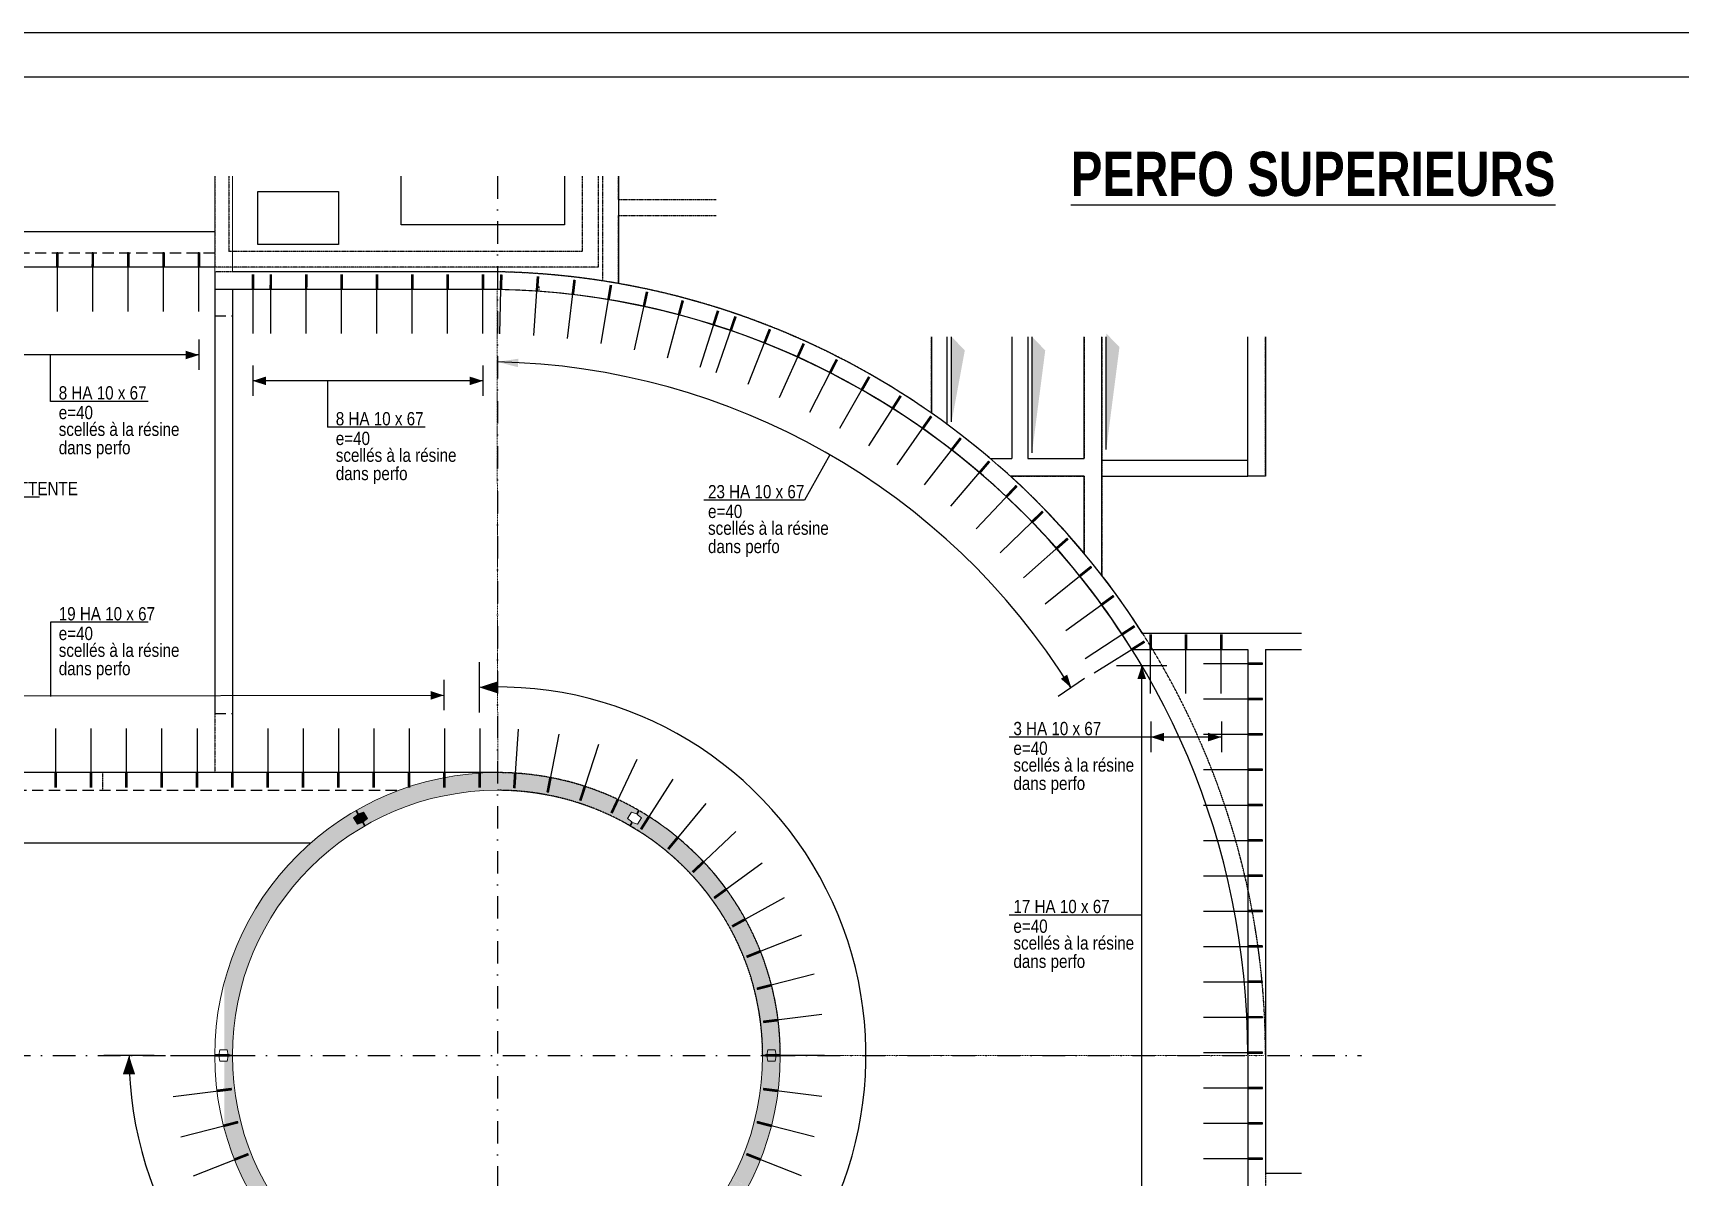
# Model space of a CAD drawing. Header units: metres. Extents: x 41786 to 48013, y -141861 to -137661.
# Drawn here: x 42761 to 44625, y -138955 to -137661 of the extents above; entities that cross this region are included whole.
import ezdxf
from ezdxf.enums import TextEntityAlignment as Align

# ---------------------------------------------------------------- set-up
doc = ezdxf.new("R2010")
doc.units = ezdxf.units.M
for name, pattern in [('CACHEx2', [19.049999999999997, 12.7, -6.35]), ('INTERROMPU2', [9.524999999999999, 6.35, -3.175]), ('TIRETPTX2', [50.8, 25.4, -12.7, 0, -12.7]), ('VW-01', [0.41656, 0.20828, -0.20828])]:
    doc.linetypes.add(name, pattern=pattern)
for name, color, linetype in [('01-Cad  2', 1, 'Continuous'), ('01_isolant ext', 2, 'TIRETPTX2'), ('01_linteaux', 3, 'Continuous'), ('01_murs_coup', 5, 'Continuous'), ('01_murs_sup', 2, 'INTERROMPU2'), ('01_poch_murs', 251, 'Continuous'), ('01_texte', 230, 'Continuous')]:
    doc.layers.add(name, color=color, linetype=linetype)
doc.layers.add('B Général', color=7, linetype='Continuous', lineweight=5)
doc.styles.add('ARIAL NA', font='ARIALN.TTF')
doc.styles.add('impact', font='impact.ttf')

msp = doc.modelspace()

# ---------------------------------------------------------------- hatches: boundary and pattern name
at = {"layer": '01_poch_murs', "ltscale": 2}
h = msp.add_hatch(dxfattribs=at)
h.set_pattern_fill('DOTS', color=256, scale=2)
h.set_pattern_definition([(0, (28670.31641227697, -121656.1897167156), (1.5875, 3.175), [0, -3.175])])
edge = h.paths.add_edge_path()
edge.add_line((43570.09469767435, -138966.3466557175), (43552.38998342106, -138957.0438016818))
edge.add_arc((43286.81926962174, -138817.5009911464), 300.0000000000003, 276.5946333355052, 332.2805421464702, ccw=False)
edge.add_line((43321.27250105269, -139115.516049229), (43305.30861196318, -139136.9663949381))
edge.add_arc((43286.81926962174, -138817.5009911464), 319.9999999999986, 273.312348763329, 332.2805421464704)
edge = h.paths.add_edge_path()
edge.add_line((43597.76846125507, -138893.0695045801), (43597.76846125507, -138817.5009911464))
edge.add_line((43597.76846125507, -138817.5009911464), (43586.81926962174, -138817.5009911464))
edge.add_arc((43286.81926962174, -138817.5009911464), 300, -27.677448900933086, 6.821210263296962e-13, ccw=False)
edge.add_line((43552.49222405643, -138956.8490491951), (43569.93818282029, -138966.264415766))
edge.add_arc((43296.45001619623, -138820.3900460399), 309.9598506684039, 331.9252273199261, 346.4390136200825)
edge = h.paths.add_edge_path()
edge.add_line((43606.81926962174, -138817.5009911464), (43597.76846125508, -138817.5009911464))
edge.add_line((43597.76846125507, -138817.5009911464), (43597.76846125507, -138893.0695045801))
edge.add_arc((43286.81926962174, -138817.5009911464), 319.9999999999998, 346.3404843669841, 359.9999999999991)
edge = h.paths.add_edge_path()
edge.add_line((43597.76846125507, -138741.9324777127), (43597.76846125507, -138817.5009911464))
edge.add_line((43597.76846125507, -138817.5009911464), (43606.81926962174, -138817.5009911464))
edge.add_arc((43286.81926962174, -138817.5009911464), 320.0000000000036, 9.770663981455814e-13, 13.65951563301578)
edge = h.paths.add_edge_path()
edge.add_arc((43286.81926962174, -138817.5009911464), 300.000000000009, 270, 276.59463333550497, ccw=False)
edge.add_line((43286.81926962174, -139117.5009911464), (43286.81926962174, -139137.5009911464))
edge.add_arc((43286.81926962175, -138817.5009911465), 319.9999999999745, 269.9999999999987, 273.3123487633279)
edge.add_line((43305.30861196318, -139136.9663949381), (43321.27250105269, -139115.516049229))
edge = h.paths.add_edge_path()
edge.add_line((43134.87728232364, -138553.329749343), (43137.25249065715, -138557.4437308552))
edge.add_arc((43286.81926962174, -138817.5009911464), 300.0000000000018, 90.00000000000102, 119.90450698992771, ccw=False)
edge.add_line((43286.81926962174, -138517.5009911464), (43286.81926962174, -138497.5009911464))
edge.add_arc((43286.81926962175, -138817.5009911465), 320.0000000000146, 90.0000000000016, 119.9104753080759)
edge.add_line((43127.25247763629, -138540.1232002268), (43129.62747763627, -138544.2368208947))
edge.add_line((43129.62747763627, -138544.2368208947), (43135.32363005898, -138542.1028462985))
edge.add_line((43135.32363005897, -138542.1028462985), (43139.57343474634, -138549.4637239393))
edge.add_line((43139.57343474634, -138549.4637239393), (43134.87728232364, -138553.329749343))
edge = h.paths.add_edge_path()
edge.add_line((43439.65965657919, -138553.829749343), (43437.27633066259, -138557.9577909216))
edge.add_arc((43286.81926962174, -138817.5009911464), 300, 0, 59.899152323313615, ccw=False)
edge.add_line((43586.81926962174, -138817.5009911464), (43597.76846125508, -138817.5009911464))
edge.add_line((43597.76846125507, -138817.5009911464), (43597.76846125507, -138741.9324777127))
edge.add_arc((43286.81926962174, -138817.5009911464), 320.0000000000056, 13.65951563301467, 59.90545530901623)
edge.add_line((43447.27634518465, -138540.637257693), (43444.90946126656, -138544.7368208947))
edge.add_line((43444.90946126657, -138544.7368208947), (43449.60561368929, -138548.6028462985))
edge.add_line((43449.60561368929, -138548.6028462985), (43445.35580900191, -138555.9637239393))
edge.add_line((43445.35580900191, -138555.9637239393), (43439.65965657919, -138553.829749343))
edge = h.paths.add_edge_path()
edge.add_line((43436.41035198709, -138557.4577099858), (43438.79363117542, -138553.329749343))
edge.add_line((43438.79363117542, -138553.329749343), (43434.09747875271, -138549.4637239393))
edge.add_line((43434.0974787527, -138549.4637239393), (43438.34728344007, -138542.1028462985))
edge.add_line((43438.34728344008, -138542.1028462985), (43444.04343586279, -138544.2368208947))
edge.add_line((43444.04343586279, -138544.2368208947), (43446.41036358863, -138540.1371818157))
edge.add_arc((43286.81926962174, -138817.5009911464), 320.0000000000056, 60.08450469353757, 89.99999999999868)
edge.add_line((43286.81926962174, -138497.5009911464), (43286.81926962174, -138517.5009911464))
edge.add_arc((43286.81926962174, -138817.5009911464), 300, 60.09013834427719, 90, ccw=False)
edge = h.paths.add_edge_path()
edge.add_line((43134.01125691985, -139081.1722329497), (43136.38646525329, -139077.0582514376))
edge.add_arc((43286.81926962174, -138817.5009911464), 299.9999999999964, 207.6774489009329, 239.9045069899285, ccw=False)
edge.add_line((43021.14631518706, -138956.8490491951), (42998.75309889346, -138956.8490491951))
edge.add_arc((43286.81926962174, -138817.5009911464), 319.9999999999995, 205.8147386665101, 239.9104753080765)
edge.add_line((43126.38645223244, -139094.3787820661), (43128.76145223248, -139090.265161398))
edge.add_line((43128.76145223248, -139090.265161398), (43124.06529980976, -139086.3991359943))
edge.add_line((43124.06529980976, -139086.3991359942), (43128.31510449715, -139079.0382583535))
edge.add_line((43128.31510449715, -139079.0382583535), (43134.01125691985, -139081.1722329497))
edge = h.paths.add_edge_path()
edge.add_line((43137.25249065708, -139077.5582514376), (43134.87728232364, -139081.6722329497))
edge.add_line((43134.87728232364, -139081.6722329497), (43139.57343474634, -139085.5382583535))
edge.add_line((43139.57343474634, -139085.5382583535), (43135.32363005897, -139092.8991359942))
edge.add_line((43135.32363005897, -139092.8991359942), (43129.62747763626, -139090.765161398))
edge.add_line((43129.62747763626, -139090.765161398), (43127.25247763623, -139094.8787820661))
edge.add_arc((43286.81926962174, -138817.5009911464), 319.9999999999995, 240.0895246919099, 269.9999999999996)
edge.add_line((43286.81926962174, -139137.5009911464), (43286.81926962174, -139117.5009911464))
edge.add_arc((43286.81926962174, -138817.5009911464), 299.9999999999964, 240.09549301005768, 270, ccw=False)
edge = h.paths.add_edge_path()
edge.add_line((42982.06794969307, -138816.9930715744), (42986.8196862887, -138817.0009911464))
edge.add_arc((43286.81926962174, -138817.5009911464), 300, 120.0954930100568, 179.9045069899198, ccw=False)
edge.add_line((43136.38646525337, -138557.9437308552), (43134.01125691986, -138553.829749343))
edge.add_line((43134.01125691986, -138553.829749343), (43128.31510449715, -138555.9637239393))
edge.add_line((43128.31510449715, -138555.9637239393), (43124.06529980976, -138548.6028462985))
edge.add_line((43124.06529980976, -138548.6028462985), (43128.76145223247, -138544.7368208947))
edge.add_line((43128.76145223247, -138544.7368208947), (43126.3864522325, -138540.6232002268))
edge.add_arc((43286.81926962177, -138817.5009911465), 320.0000000000282, 120.0895246919103, 164.9668322005927)
edge.add_line((42977.77100165633, -138734.4999786973), (42977.77100165633, -138811.0009911464))
edge.add_line((42977.77100165633, -138811.0009911464), (42981.06926962173, -138811.0009911464))
edge.add_line((42981.06926962173, -138811.0009911464), (42982.06794969307, -138816.9930715744))
edge = h.paths.add_edge_path()
edge.add_line((42981.06926962174, -138824.0009911464), (42977.77100165633, -138824.0009911464))
edge.add_line((42977.77100165633, -138824.0009911464), (42977.77100165633, -138900.5020035955))
edge.add_arc((43286.81926962193, -138817.5009911464), 320.0000000002, 195.0331677994085, 205.8147386665079)
edge.add_line((42998.75309889346, -138956.8490491951), (43021.14631518706, -138956.8490491951))
edge.add_arc((43286.81926962171, -138817.5009911465), 299.9999999999652, 180.0954930100476, 207.6774489009338, ccw=False)
edge.add_line((42986.8196862887, -138818.0009911464), (42982.06794969307, -138818.0089107184))
edge.add_line((42982.06794969307, -138818.0089107183), (42981.06926962173, -138824.0009911464))
at = {"layer": '01_poch_murs'}
h = msp.add_hatch(color=256, dxfattribs=at)
h.dxf.hatch_style = 1
h.paths.add_polyline_path([(43135.30744293119, -138542.1028462985), (43129.61129050848, -138544.2368208947), (43128.42369285217, -138542.179841415), (43127.55766744838, -138542.679841415), (43128.74526510469, -138544.7368208947), (43124.04911268198, -138548.6028462985), (43128.29891736936, -138555.9637239393), (43133.99506979207, -138553.829749343), (43135.18256979207, -138555.886559677), (43136.04859519585, -138555.386559677), (43134.86109519585, -138553.329749343), (43139.55724761856, -138549.4637239393)])

# ---------------------------------------------------------------- linework, layer by layer
at = {"layer": '01-Cad  2'}
for p, q in [((48012.67304386338, -137660.7465864511), (41785.5195871581, -137660.7465864511)), ((47962.67304386338, -137710.7465864511), (41835.51958715811, -137710.7465864511))]:
    msp.add_line(p, q, dxfattribs=at)
at = {"layer": '01_isolant ext'}
for p, q in [((43286.81926962175, -137822.8314821406), (43286.81926962174, -139760.0841503255)), ((42173.01695283149, -138817.5009911464), (44264.33277141588, -138817.5009911464))]:
    msp.add_line(p, q, dxfattribs=at)
at = {"layer": '01_linteaux', "linetype": 'Continuous'}
for p, q in [((43177.81939098119, -137877.6356332867), (43177.81939098118, -137822.8314821406)), ((43362.81939098118, -137822.8314821406), (43362.81939098119, -137877.6356332867)), ((43015.81939102583, -137840.0046651217), (43106.81939102581, -137840.0046651217)), ((43015.81939102583, -137900.0046651218), (43015.81939102583, -137840.0046651217)), ((43106.81939102581, -137840.0046651217), (43106.81939102581, -137900.0046651218)), ((43362.81939098119, -137877.6356332867), (43177.81939098119, -137877.6356332867)), ((43106.81939102581, -137900.0046651218), (43015.81939102583, -137900.0046651218))]:
    msp.add_line(p, q, dxfattribs=at)
at = {"layer": '01_linteaux'}
for p, q in [((43423.86780766995, -137822.8314821406), (43423.86780766996, -137944.2258340924)), ((42966.81939216218, -137885.8141425151), (42679.42086171312, -137885.8141425151)), ((42966.81939216218, -137925.8141425151), (42667.40530466248, -137925.8141425151)), ((42966.81939216219, -137930.8141423478), (42966.81939216219, -138430.8094076692)), ((42986.81939216219, -137950.8141423478), (42986.81939216219, -138497.5009911464)), ((42839.98892863529, -138497.5009911464), (42706.78892856786, -138497.5009911464)), ((42986.81939216218, -138497.5009911465), (42839.98892863529, -138497.5009911464)), ((43286.81926962172, -138497.5009911464), (42986.81939216219, -138497.5009911464)), ((43075.1591647366, -138577.5009911465), (42471.64579194037, -138577.5009911465))]:
    msp.add_line(p, q, dxfattribs=at)
at = {"layer": '01_linteaux', "ltscale": 0.01}
for p, q in [((42788.90179297343, -137975.8287515468), (42788.94396309516, -137908.8097714458)), ((42828.90179297343, -137975.8287515468), (42828.94396309516, -137908.8097714458)), ((42868.90179297343, -137975.8287515468), (42868.94396309516, -137908.8097714458)), ((42908.90179297343, -137975.8287515468), (42908.94396309516, -137908.8097714458)), ((42948.90179297343, -137975.8287515468), (42948.94396309516, -137908.8097714458)), ((43010.31480817194, -138000.9311442813), (43010.35697829367, -137933.9121641804)), ((43030.31480817194, -138000.9311442813), (43030.35697829367, -137933.9121641804)), ((43070.31480817194, -138000.9311442813), (43070.35697829367, -137933.9121641804)), ((43110.31480817194, -138000.9311442813), (43110.35697829367, -137933.9121641804)), ((43150.31480817194, -138000.9311442813), (43150.35697829367, -137933.9121641804)), ((43190.31480817194, -138000.9311442813), (43190.35697829367, -137933.9121641804)), ((43230.31480817194, -138000.9311442813), (43230.35697829367, -137933.9121641804)), ((43270.31480817194, -138000.9311442813), (43270.35697829367, -137933.9121641804)), ((43289.52162547781, -138001.1568983702), (43291.14246336078, -137934.1575076518)), ((43327.89266562882, -138002.9651327885), (43332.66726501061, -137936.1164329296)), ((43366.1359589564, -138006.5785729004), (43374.05372268369, -137940.0289336102)), ((43404.1666250317, -138011.9891987284), (43415.20997974396, -137945.8863259558)), ((43441.9002553489, -138019.185001468), (43456.04469048225, -137953.6756095699)), ((43479.25310066871, -138028.1500101404), (43496.46722285675, -137963.3794962518)), ((43516.14225689857, -138038.8643270402), (43536.38785964946, -137974.9764483672)), ((43534.38732049803, -138044.8701950192), (43556.13222977162, -137981.4769430694)), ((43570.42779894737, -138058.1626871529), (43595.13429402237, -137995.8639345715)), ((43605.80222740059, -138073.1378748175), (43633.4154725734, -138012.0718927725)), ((43640.43209283237, -138089.7625208035), (43670.89080091014, -138030.0648443468)), ((43674.24053476405, -138107.9997269528), (43707.47710309075, -138049.8028542022)), ((43707.15251585442, -138127.8090160539), (43743.09317635393, -138071.2421141151)), ((43739.09498844398, -138149.1464216798), (43777.65997134722, -138094.3350399625)), ((43769.9970566831, -138171.9645857718), (43811.1007675759, -138119.030377334)), ((43799.79013388436, -138196.212863749), (43843.341343683, -138145.2733152904)), ((43828.4080947497, -138221.8374369141), (43874.31014218253, -138173.0056080156)), ((43855.78742213454, -138248.7814319025), (43903.93842828023, -138202.1657040926)), ((43881.86734802315, -138276.9850469124), (43932.16044242947, -138232.6888831154)), ((43906.58998840235, -138306.3856844337), (43958.91354628361, -138264.5073993359)), ((43929.9004717343, -138336.9180901826), (43984.13836172086, -138297.5506320236)), ((43951.74706074295, -138368.514497932), (44007.77890263315, -138331.7452422082)), ((44025.83097427391, -138408.1547515986), (44025.83097427371, -138341.1357582303)), ((44065.83097427391, -138408.1547515986), (44065.83097427371, -138341.1357582303)), ((44105.87447020655, -138408.1547515986), (44105.87447020634, -138341.1357582303)), ((43962.10611240781, -138384.6898756567), (44018.98853272601, -138349.2506921046)), ((44085.81635533944, -138374.1555392565), (44152.83534870767, -138374.1555392563)), ((44085.81635533972, -138414.1555392565), (44152.83534870794, -138414.1555392563)), ((42786.81926962184, -138447.4544424016), (42786.81926962164, -138514.4734357698)), ((42826.81926962184, -138447.4544424016), (42826.81926962164, -138514.4734357698)), ((42866.81926962184, -138447.4544424016), (42866.81926962164, -138514.4734357698)), ((42906.81926962184, -138447.4544424019), (42906.81926962164, -138514.4734357702)), ((42946.81926962184, -138447.4544424019), (42946.81926962164, -138514.4734357702)), ((42986.81926962183, -138447.4544424022), (42986.81926962163, -138514.4734357705)), ((43026.81926962183, -138447.4544424022), (43026.81926962163, -138514.4734357705)), ((43066.81926962183, -138447.4544424022), (43066.81926962163, -138514.4734357705)), ((43106.81926962183, -138447.4544424025), (43106.81926962163, -138514.4734357708)), ((43146.81926962183, -138447.4544424025), (43146.81926962163, -138514.4734357708)), ((43186.81926962183, -138447.4544424028), (43186.81926962163, -138514.4734357711)), ((43226.81926962183, -138447.4544424028), (43226.81926962163, -138514.4734357711)), ((43266.81926962183, -138447.4544424028), (43266.81926962163, -138514.4734357711)), ((43310.05468466747, -138448.1846447377), (43305.84652725534, -138515.0713914316)), ((43356.15907838331, -138454.0089841395), (43343.60097130356, -138519.8408868817)), ((44085.81635533972, -138454.1555392565), (44152.83534870794, -138454.1555392563)), ((43401.16994189339, -138465.5658096314), (43380.45993399651, -138529.3046599897)), ((43444.37742699195, -138482.6728631716), (43415.84212747404, -138543.3134614001)), ((44085.81635533972, -138494.1555392565), (44152.83534870794, -138494.1555392563)), ((43485.10012582812, -138505.0603563067), (43449.18955340873, -138561.6463639464)), ((43522.69581711466, -138532.3752248961), (43479.97630297279, -138584.0142468037)), ((44085.81635533999, -138534.1555392565), (44152.83534870821, -138534.1555392563)), ((43556.57159434143, -138564.1866971452), (43507.71685073448, -138610.0643550975)), ((44085.81635533999, -138574.1555392565), (44152.83534870821, -138574.1555392563)), ((43586.19321626514, -138599.9930871333), (43531.97371168422, -138639.3858630585)), ((44085.81635534026, -138614.1555392565), (44152.83534870848, -138614.1555392563)), ((43611.09353221294, -138639.2297067006), (43552.36434063446, -138671.5163529902)), ((44085.81635534026, -138654.1555392565), (44152.83534870848, -138654.1555392563)), ((43630.87984932763, -138681.2777709178), (43568.56716518588, -138705.9491078727)), ((44085.81635534026, -138694.1555392565), (44152.83534870848, -138694.1555392563)), ((43645.24012556854, -138725.4741566937), (43580.32665711623, -138742.1411025922)), ((44085.81635534052, -138734.1555392565), (44152.83534870875, -138734.1555392563)), ((43653.94789080093, -138771.1218606232), (43587.45736221298, -138779.5215677721)), ((44085.81635534052, -138774.1555392565), (44152.83534870875, -138774.1555392563)), ((42916.77272087819, -138817.5009911463), (42983.79171424641, -138817.5009911465)), ((43656.8658183653, -138817.5009911465), (43589.84682499708, -138817.5009911463)), ((44085.8163553408, -138814.1555392565), (44152.83534870903, -138814.1555392563)), ((42919.69064844256, -138863.8801216697), (42986.18117703051, -138855.4804145208)), ((43653.9478908009, -138863.8801216698), (43587.45736221302, -138855.4804145206)), ((44085.8163553408, -138854.1555392565), (44152.83534870903, -138854.1555392563)), ((42928.39841367495, -138909.5278255991), (42993.31188212726, -138892.8608797007)), ((43645.2401255685, -138909.5278255993), (43580.32665711629, -138892.8608797004)), ((44085.8163553408, -138894.1555392565), (44152.83534870903, -138894.1555392563)), ((42942.75868991586, -138953.7242113751), (43005.07137405761, -138929.0528744202)), ((43630.87984932757, -138953.7242113752), (43568.56716518597, -138929.05287442)), ((44085.81635534107, -138934.1555392565), (44152.8353487093, -138934.1555392563))]:
    msp.add_line(p, q, dxfattribs=at)
at = {"layer": '01_linteaux', "ltscale": 200}
for p, q in [((43970.83351841983, -138144.1401258635), (44135.83351555329, -138144.1401258635)), ((43970.83351841983, -138162.1401258635), (44135.83351555329, -138162.1401258635))]:
    msp.add_line(p, q, dxfattribs=at)
at = {"layer": '01_linteaux', "linetype": 'TIRETPTX2', "ltscale": 0.01, "flags": 128}
for points, const_width in [([(42788.93326349346, -137925.8141425151), (42788.94396309516, -137908.8097714458)], 3.000000000000707), ([(42828.93326349346, -137925.8141425151), (42828.94396309516, -137908.8097714458)], 3.000000000000707), ([(42868.93326349346, -137925.8141425151), (42868.94396309516, -137908.8097714458)], 3.000000000000707), ([(42908.93326349346, -137925.8141425151), (42908.94396309516, -137908.8097714458)], 3.000000000000707), ([(42948.93326349346, -137925.8141425151), (42948.94396309516, -137908.8097714458)], 3.000000000000707), ([(43010.34627869197, -137950.9165352496), (43010.35697829367, -137933.9121641804)], 3.000000000000707), ([(43030.34627869197, -137950.9165352496), (43030.35697829367, -137933.9121641804)], 3.000000000000707), ([(43070.34627869197, -137950.9165352496), (43070.35697829367, -137933.9121641804)], 3.000000000000707), ([(43110.34627869197, -137950.9165352496), (43110.35697829367, -137933.9121641804)], 3.000000000000707), ([(43150.34627869197, -137950.9165352496), (43150.35697829367, -137933.9121641804)], 3.000000000000707), ([(43190.34627869197, -137950.9165352496), (43190.35697829367, -137933.9121641804)], 3.000000000000707), ([(43230.34627869197, -137950.9165352496), (43230.35697829367, -137933.9121641804)], 3.000000000000707), ([(43270.34627869197, -137950.9165352496), (43270.35697829367, -137933.9121641804)], 3.000000000000707), ([(43290.73121674439, -137951.1569084107), (43291.14246336078, -137934.1575076518)], 3.000000000000694), ([(43331.45583118294, -137953.0775996944), (43332.66726501061, -137936.1164329296)], 3.000000000000668), ([(43372.04479040435, -137956.9142213199), (43374.05372268369, -137940.0289336102)], 3.000000000000635), ([(43412.40800780871, -137962.6582579619), (43415.20997974396, -137945.8863259558)], 3.000000000000641), ([(43452.45589782672, -137970.2969608152), (43456.04469048225, -137953.6756095699)], 3.000000000000635), ([(43492.09957475361, -137979.8133758908), (43496.46722285675, -137963.3794962518)], 3.000000000000602), ([(43531.25105002965, -137991.186381645), (43536.38785964946, -137974.9764483672)], 3.000000000000583), ([(43550.61500904409, -137997.561377327), (43556.13222977162, -137981.4769430694)], 3.000000000000583), ([(43588.86564580601, -138011.6706672978), (43595.13429402237, -137995.8639345715)], 3.000000000000563), ([(43626.40931004103, -138027.5658411561), (43633.4154725734, -138012.0718927725)], 3.000000000000536), ([(43663.16267413679, -138045.2116197963), (43670.89080091014, -138030.0648443468)], 3.000000000000518), ([(43699.04416454049, -138064.5688386715), (43707.47710309075, -138049.8028542022)], 3.000000000000497), ([(43733.97414281025, -138085.5945347183), (43743.09317635393, -138071.2421141151)], 3.000000000000497), ([(43767.87508237136, -138108.2420417124), (43777.65997134722, -138094.3350399625)], 3.000000000000465), ([(43800.67174058552, -138132.4610938442), (43811.1007675759, -138119.030377334)], 3.000000000000464), ([(43832.29132575059, -138158.1979372824), (43843.341343683, -138145.2733152904)], 3.000000000000465), ([(43862.66365866089, -138185.3954494804), (43874.31014218253, -138173.0056080156)], 3.000000000000451), ([(43891.72132836879, -138213.9932659586), (43903.93842828023, -138202.1657040926)], 3.00000000000045), ([(43919.39984180238, -138243.9279142827), (43932.16044242947, -138232.6888831154)], 3.00000000000043), ([(43945.63776690688, -138275.1329549393), (43958.91354628361, -138264.5073993359)], 3.000000000000397), ([(43970.37686899219, -138307.5391287985), (43984.13836172086, -138297.5506320236)], 3.000000000000391), ([(43993.5622399839, -138341.0745108323), (44007.77890263315, -138331.7452422082)], 3.000000000000377), ([(44004.55605731459, -138358.242488557), (44018.98853272601, -138349.2506921046)], 3.000000000000371), ([(44025.83097427383, -138358.1401326658), (44025.83097427371, -138341.1357582303)], 3.000000000000371), ([(44065.83097427383, -138358.1401326658), (44065.83097427371, -138341.1357582303)], 3.000000000000371), ([(44105.87447020646, -138358.1401326658), (44105.87447020634, -138341.1357582303)], 3.000000000000371), ([(44135.83097427219, -138374.1555392565), (44152.83534870767, -138374.1555392563)], 3.000000000000371), ([(44135.83097427247, -138414.1555392565), (44152.83534870794, -138414.1555392563)], 3.000000000000371), ([(44135.83097427247, -138454.1555392565), (44152.83534870794, -138454.1555392563)], 3.000000000000371), ([(42786.81926962175, -138497.4690613344), (42786.81926962164, -138514.4734357699)], 3.000000000000371), ([(42826.81926962175, -138497.4690613344), (42826.81926962164, -138514.4734357699)], 3.000000000000371), ([(42866.81926962175, -138497.4690613344), (42866.81926962164, -138514.4734357699)], 3.000000000000371), ([(42906.81926962175, -138497.4690613347), (42906.81926962164, -138514.4734357702)], 3.000000000000371), ([(42946.81926962175, -138497.4690613347), (42946.81926962164, -138514.4734357702)], 3.000000000000371), ([(42986.81926962174, -138497.469061335), (42986.81926962163, -138514.4734357705)], 3.000000000000371), ([(43026.81926962174, -138497.469061335), (43026.81926962163, -138514.4734357705)], 3.000000000000371), ([(43066.81926962174, -138497.469061335), (43066.81926962163, -138514.4734357705)], 3.000000000000371), ([(43106.81926962174, -138497.4690613353), (43106.81926962163, -138514.4734357708)], 3.000000000000371), ([(43146.81926962174, -138497.4690613353), (43146.81926962163, -138514.4734357708)], 3.000000000000371), ([(43186.81926962174, -138497.4690613356), (43186.81926962163, -138514.4734357711)], 3.000000000000371), ([(43226.81926962174, -138497.4690613356), (43226.81926962163, -138514.4734357711)], 3.000000000000371), ([(43266.81926962174, -138497.4690613356), (43266.81926962163, -138514.4734357711)], 3.000000000000371), ([(43306.91424076053, -138498.1005712448), (43305.84652725534, -138515.0713914316)], 3.000000000000371), ([(44135.83097427247, -138494.1555392565), (44152.83534870794, -138494.1555392563)], 3.000000000000371), ([(43346.7872733391, -138503.1377066672), (43343.60097130356, -138519.8408868817)], 3.000000000000371), ([(43385.7145746759, -138513.1325388774), (43380.45993399651, -138529.3046599897)], 3.000000000000371), ([(43423.08223797479, -138527.9274434007), (43415.84212747404, -138543.3134614001)], 3.000000000000371), ([(44135.83097427274, -138534.1555392565), (44152.83534870821, -138534.1555392563)], 3.000000000000371), ([(43458.30095286321, -138547.2890957549), (43449.18955340873, -138561.6463639464)], 3.000000000000371), ([(43490.81529916872, -138570.9121511161), (43479.97630297279, -138584.0142468037)], 3.000000000000372), ([(44135.83097427274, -138574.1555392565), (44152.83534870821, -138574.1555392563)], 3.000000000000371), ([(43520.11250622696, -138598.4240597897), (43507.71685073448, -138610.0643550975)], 3.000000000000371), ([(44135.83097427301, -138614.1555392565), (44152.83534870848, -138614.1555392563)], 3.000000000000371), ([(43545.7305395813, -138629.390942541), (43531.97371168422, -138639.3858630585)], 3.000000000000371), ([(43567.26538754228, -138663.3244331302), (43552.36434063446, -138671.5163529902)], 3.000000000000371), ([(44135.83097427301, -138654.1555392565), (44152.83534870848, -138654.1555392563)], 3.000000000000371), ([(43584.37743269327, -138699.68938014), (43568.56716518588, -138705.9491078727)], 3.000000000000371), ([(44135.83097427301, -138694.1555392565), (44152.83534870848, -138694.1555392563)], 3.000000000000371), ([(43596.79680785999, -138737.9122866326), (43580.32665711623, -138742.1411025922)], 3.000000000000371), ([(44135.83097427327, -138734.1555392565), (44152.83534870875, -138734.1555392563)], 3.000000000000371), ([(43604.3276520771, -138777.3903545394), (43587.45736221298, -138779.5215677721)], 3.000000000000372), ([(44135.83097427327, -138774.1555392565), (44152.83534870875, -138774.1555392563)], 3.000000000000371), ([(44135.83097427355, -138814.1555392565), (44152.83534870903, -138814.1555392563)], 3.000000000000371), ([(42966.78733981094, -138817.5009911464), (42983.79171424641, -138817.5009911465)], 3.000000000000371), ([(43606.85119943255, -138817.5009911464), (43589.84682499708, -138817.5009911463)], 3.000000000000371), ([(42969.31088716639, -138857.6116277534), (42986.18117703051, -138855.4804145208)], 3.000000000000371), ([(43604.3276520771, -138857.6116277534), (43587.45736221302, -138855.4804145206)], 3.000000000000371), ([(44135.83097427355, -138854.1555392565), (44152.83534870903, -138854.1555392563)], 3.000000000000371), ([(42976.8417313835, -138897.0896956602), (42993.31188212726, -138892.8608797007)], 3.000000000000371), ([(43596.79680785999, -138897.0896956602), (43580.32665711629, -138892.8608797004)], 3.000000000000371), ([(44135.83097427355, -138894.1555392565), (44152.83534870903, -138894.1555392563)], 3.000000000000371), ([(42989.26110655022, -138935.3126021528), (43005.07137405761, -138929.0528744202)], 3.000000000000371), ([(43584.37743269327, -138935.3126021528), (43568.56716518597, -138929.05287442)], 3.000000000000371), ([(44135.83097427382, -138934.1555392565), (44152.8353487093, -138934.1555392563)], 3.000000000000371)]:
    msp.add_lwpolyline(points, dxfattribs=dict(at, const_width=const_width))
at = {"layer": '01_linteaux'}
msp.add_arc((43270.33570809769, -138816.3094074762), 865.4952651284675, 0, 90, dxfattribs=at)
at = {"layer": '01_murs_coup', "linetype": 'Continuous', "lineweight": 5}
for p, q in [((42966.81939216218, -137822.8314821406), (42966.81939216218, -137950.8141423478)), ((42986.81939216217, -137822.8314821406), (42986.81939216218, -137930.8141423478)), ((43282.04388519338, -137930.8141423478), (42986.81939216218, -137930.8141423478)), ((43270.33570809769, -137930.8141423478), (42986.81939216218, -137930.8141423478)), ((43282.04388519338, -137950.8141423478), (42966.81939216218, -137950.8141423478)), ((43270.33570809769, -137950.8141423478), (42966.81939216218, -137950.8141423478)), ((43777.83351186097, -138090.6732426247), (43777.83351186097, -138004.3583909169)), ((43777.83351186097, -138090.6732426247), (43777.83351186097, -138004.3583909169)), ((43795.83351186097, -138103.6005448929), (43795.83351186097, -138004.3583909169)), ((43868.83351167982, -138004.358390917), (43868.83351167981, -138142.1401143554)), ((43886.83351167981, -138004.358390917), (43886.83351167981, -138142.1401143554)), ((43886.83351167981, -138004.358390917), (43886.83351167981, -138142.1401143554)), ((43950.83351841983, -138004.358390917), (43950.83351841983, -138142.1401143554)), ((43950.83351841983, -138004.358390917), (43950.83351841983, -138142.1401143554)), ((43970.83351841983, -138004.3583909169), (43970.83351841983, -138274.640982793)), ((43970.83351841983, -138004.3583909169), (43970.83351841983, -138274.640982793)), ((44135.83351200887, -138162.1401255637), (44135.83351200887, -138004.3583909169)), ((44135.83351200887, -138162.1401255637), (44135.83351200887, -138004.3583909169)), ((44155.83351200887, -138162.1401255637), (44155.83351200887, -138004.3583909169)), ((44155.83351200887, -138162.1401255637), (44155.83351200887, -138004.3583909169)), ((43844.44164673439, -138142.1401143554), (43868.83351167981, -138142.1401143554)), ((43844.44164673439, -138142.1401143554), (43868.83351167981, -138142.1401143554)), ((43886.83351183955, -138142.1401143554), (43950.83351841983, -138142.1401143554)), ((43886.83351199928, -138142.1401143554), (43950.83351841983, -138142.1401143554)), ((43867.38081573745, -138162.1401143554), (43950.83351841983, -138162.1401143554)), ((43867.38081573745, -138162.1401143554), (43950.83351841983, -138162.1401143554)), ((43950.83351841983, -138162.1401143554), (43950.83351841983, -138249.7190839516)), ((43950.83351841983, -138162.1401143554), (43950.83351841983, -138249.7190839516)), ((44155.83351200887, -138162.1401255637), (44135.83351200887, -138162.1401255637)), ((44016.90431595675, -138340.1401326124), (44196.45616736294, -138340.1401326124)), ((44016.90431595675, -138340.1401326124), (44196.45616736294, -138340.1401326124)), ((44004.61288296463, -138358.1401326124), (44135.8309742738, -138358.1401326124)), ((44004.61288296463, -138358.1401326124), (44135.8309742738, -138358.1401326124)), ((44135.8309742738, -138358.1401326658), (44004.61288299791, -138358.1401326658)), ((44135.8309742738, -138358.1401326658), (44004.61288299791, -138358.1401326658)), ((44135.8309742738, -138358.1401326124), (44135.8309742738, -139044.1327708556)), ((44155.8309742738, -138358.1401326124), (44155.8309742738, -138941.1401320044)), ((44155.8309742738, -138358.1401326124), (44155.8309742738, -138951.1401320044)), ((44155.8309742738, -138358.1401326124), (44196.45616736294, -138358.1401326124)), ((44155.8309742738, -138358.1401326124), (44196.45616736294, -138358.1401326124)), ((44155.83327306321, -138358.1401318843), (44155.83327306321, -138578.1401319627)), ((43124.06529980976, -138548.6028462985), (43128.76145223247, -138544.7368208947)), ((43128.31510449715, -138555.9637239393), (43124.06529980976, -138548.6028462985)), ((43128.76145223247, -138544.7368208947), (43126.38625691985, -138540.6228619353)), ((43129.62747763626, -138544.2368208947), (43127.25228232364, -138540.1228619353)), ((43135.32363005897, -138542.1028462985), (43129.62747763626, -138544.2368208947)), ((43134.87728232364, -138553.329749343), (43139.57343474634, -138549.4637239393)), ((43139.57343474634, -138549.4637239393), (43135.32363005897, -138542.1028462985)), ((43434.0974787527, -138549.4637239393), (43438.34728344008, -138542.1028462985)), ((43438.79363117541, -138553.329749343), (43434.0974787527, -138549.4637239393)), ((43438.34728344008, -138542.1028462985), (43444.04343586279, -138544.2368208947)), ((43444.04343586279, -138544.2368208947), (43446.41863117541, -138540.1228619353)), ((43444.90946126657, -138544.7368208947), (43447.28465657919, -138540.6228619353)), ((43449.60561368929, -138548.6028462985), (43444.90946126658, -138544.7368208947)), ((43445.35580900191, -138555.9637239393), (43449.60561368929, -138548.6028462985)), ((43134.01125691985, -138553.829749343), (43128.31510449715, -138555.9637239393)), ((43136.38625691985, -138557.943370011), (43134.01125691985, -138553.829749343)), ((43137.25228232364, -138557.443370011), (43134.87728232364, -138553.329749343)), ((43436.41863117541, -138557.443370011), (43438.79363117542, -138553.329749343)), ((43437.28465657919, -138557.943370011), (43439.65965657919, -138553.829749343)), ((43439.6596565792, -138553.829749343), (43445.35580900191, -138555.9637239393)), ((42972.56966024698, -138811.0009911464), (42971.56966024698, -138817.0009911464)), ((42981.06926962173, -138811.0009911464), (42972.56966024698, -138811.0009911464)), ((42982.06926962173, -138817.0009911464), (42981.06926962173, -138811.0009911464)), ((43591.60164387731, -138817.0009911464), (43592.60164387732, -138811.0009911464)), ((43592.60164387732, -138811.0009911464), (43601.10125325207, -138811.0009911464)), ((43601.10125325207, -138811.0009911464), (43602.10125325208, -138817.0009911464)), ((42971.57389519483, -138816.9755814592), (42966.8197140665, -138816.967657813)), ((42971.57389519482, -138818.0264008335), (42966.8197140665, -138818.0343244797)), ((42972.56966024698, -138824.0009911464), (42971.56966024697, -138818.0009911464)), ((42981.06926962174, -138824.0009911464), (42972.56966024698, -138824.0009911464)), ((42982.06926962173, -138818.0009911464), (42981.06926962174, -138824.0009911464)), ((42986.8196862887, -138817.0009911464), (42982.06794969307, -138816.9930715744)), ((42986.8196862887, -138818.0009911464), (42982.06794969308, -138818.0089107183)), ((43586.85122721035, -138817.0009911464), (43591.60296380598, -138816.9930715744)), ((43586.85122721035, -138818.0009911464), (43591.60296380598, -138818.0089107183)), ((43591.60164387731, -138818.0009911464), (43592.60164387731, -138824.0009911464)), ((43592.60164387731, -138824.0009911464), (43601.10125325208, -138824.0009911464)), ((43601.10125325208, -138824.0009911464), (43602.10125325208, -138818.0009911464)), ((43602.09701830422, -138816.9755814592), (43606.85119943255, -138816.967657813)), ((43602.09701830423, -138818.0264008335), (43606.85119943255, -138818.0343244797)), ((44155.8309742738, -138951.1401320044), (44196.45616736294, -138951.1401320044)), ((44155.83327306321, -138951.1401320044), (44196.45616736294, -138951.1401320044))]:
    msp.add_line(p, q, dxfattribs=at)
at = {"layer": '01_murs_coup'}
for p, q in [((43270.21511216342, -137930.8141423478), (42986.69879622792, -137930.8141423478)), ((43270.21511216342, -137950.8141423478), (42966.69879622792, -137950.8141423478)), ((43777.83351540428, -138004.3583909169), (43777.83351540406, -138090.6732426238)), ((43795.83351540539, -138103.6005448929), (43795.83351540539, -138004.3583909169)), ((43868.83351522423, -138004.358390917), (43868.83351522423, -138142.1401143554)), ((43886.83351522423, -138004.358390917), (43886.83351522423, -138142.1401143554)), ((43950.83352196425, -138142.1401143554), (43950.83352196425, -138004.358390917)), ((43970.83352196294, -138274.6409827913), (43970.83352196294, -138004.3583909169)), ((44135.83351555329, -138162.1401255637), (44135.83351555329, -138004.3583909169)), ((44155.81646603861, -138004.3583909169), (44155.83351555329, -138162.1401255637)), ((43844.44165027886, -138142.1401143555), (43868.83351522423, -138142.1401143555)), ((43886.8335155437, -138142.1401143554), (43950.83352196425, -138142.1401143554)), ((43950.83352196425, -138162.1401143554), (43867.38081928188, -138162.1401143554)), ((43950.83352196425, -138249.7190839516), (43950.83352196425, -138162.1401143554)), ((44155.83351555329, -138162.1401255637), (44135.83351555329, -138162.1401255637)), ((44196.45616736294, -138340.1401326124), (44016.78371950117, -138340.1401326124)), ((44004.49228703036, -138358.1401326124), (44135.78747833953, -138358.1401326124)), ((44135.78747833953, -138358.1401326124), (44135.78747833953, -138967.1401320044)), ((44155.78747781822, -138358.1401326124), (44155.78977660763, -138951.1401320044)), ((44155.78977660763, -138358.1401326124), (44196.45616736294, -138358.146630465)), ((44196.45616736294, -138951.1401320044), (44155.78977660763, -138951.1401320044))]:
    msp.add_line(p, q, dxfattribs=at)
at = {"layer": '01_murs_coup', "linetype": 'Continuous', "lineweight": 5}
for radius in [320, 300]:
    msp.add_circle((43286.81926962174, -138817.5009911464), radius, dxfattribs=at)
at = {"layer": '01_murs_coup'}
for radius, start in [(885.4952651284653, 32.53015712594431), (865.4952651284699, 31.96305782061751)]:
    msp.add_arc((43270.21511216342, -138816.3094074762), radius, start, 90, dxfattribs=at)
at = {"layer": '01_murs_coup', "linetype": 'Continuous', "lineweight": 5}
for centre, radius, start, end in [((43270.33570809769, -138816.3094074762), 885.495265128472, 55.03170159880595, 90), ((43270.33570809769, -138816.3094074762), 865.4952651284673, 31.96305782061751, 90), ((43270.33570809769, -138816.3094074762), 865.4952651284699, 31.96305782061751, 89.23381750502224), ((43270.33570809784, -138816.3094074761), 885.4952651282422, 49.5831036847384, 53.5977338398059), ((43271.37273043048, -138813.6172960663), 882.9768717476221, 39.68996479087553, 47.54596440234627), ((43270.33570809809, -138816.309407476), 885.4952651279791, 32.53015712594431, 37.71342314161486)]:
    msp.add_arc(centre, radius, start, end, dxfattribs=at)
at = {"layer": '01_murs_sup', "ltscale": 0.05}
for p, q in [((42966.81939216219, -137822.8314821406), (42966.81939216219, -137925.8141425151)), ((42982.81939216219, -137822.8314821406), (42982.81939216219, -137907.8141425151)), ((43382.81939140549, -137822.8314821406), (43382.8193914055, -137907.814142515)), ((43382.81939140549, -137822.8314821406), (43382.8193914055, -137907.814142515)), ((43400.8193914055, -137822.8314821406), (43400.8193914055, -137925.814142515)), ((43400.8193914055, -137822.8314821406), (43400.8193914055, -137925.814142515)), ((43405.86780766996, -137941.1588135172), (43405.86780766995, -137822.8314821406)), ((43405.86780766996, -137941.1588135172), (43405.86780766995, -137822.8314821406)), ((43423.86780766996, -137849.0913843675), (43423.86780766997, -137822.8314821406)), ((43423.86780766996, -137849.0913843675), (43423.86780766997, -137822.8314821406)), ((43423.86780751053, -137822.8314821406), (43423.86780751053, -137849.0913842159)), ((43423.86780751053, -137822.8314821406), (43423.86780751053, -137849.0913842159)), ((43423.86780751053, -137849.0913842159), (43534.24100607472, -137849.0913842159)), ((43423.86780766996, -137867.0913843675), (43534.24100607473, -137867.0913843675)), ((43423.86780766996, -137867.0913843675), (43534.24100607473, -137867.0913843675)), ((43423.86780766996, -137944.2258340924), (43423.86780766996, -137867.0913843675)), ((43423.86780766996, -137944.2258340924), (43423.86780766996, -137867.0913843675)), ((43382.8193914055, -137907.814142515), (42982.81939216219, -137907.8141425151)), ((43400.8193914055, -137925.814142515), (42966.81939216219, -137925.8141425151)), ((43400.8193914055, -137925.814142515), (42966.81939216219, -137925.8141425151)), ((43270.33570809769, -137930.8141423478), (42966.81939216219, -137930.8141423478)), ((42966.81939216219, -137930.8141423478), (42966.81939216219, -137980.8094076692)), ((43270.33570809769, -137950.8141423478), (42986.81939216219, -137950.8141423478)), ((42986.81939216219, -137950.8141423478), (42986.81939216219, -137980.8094076692)), ((42986.81939216219, -137950.8141423478), (42986.81939216219, -137980.8094076692)), ((43777.83351196892, -138090.6732427003), (43777.83351196891, -138004.3583909169)), ((43795.83351196892, -138103.6005449725), (43795.83351196892, -138004.358390917)), ((43868.83351167982, -138004.358390917), (43868.83351167981, -138142.1401143554)), ((43886.83351167981, -138004.358390917), (43886.83351167981, -138142.1401143554)), ((43950.8335184997, -138004.358390917), (43950.8335184997, -138142.1401143554)), ((43950.8335184997, -138004.358390917), (43950.8335184997, -138142.1401143554)), ((43970.8335184997, -138004.3583909169), (43970.8335184997, -138274.6409828963)), ((43970.8335184997, -138004.3583909169), (43970.8335184997, -138274.6409828963)), ((44135.83351200889, -138162.1401257608), (44135.8335120089, -138004.358390917)), ((44135.83351200889, -138162.1401257608), (44135.8335120089, -138004.358390917)), ((44155.83351200889, -138162.1401257608), (44155.83351200889, -138004.3583909169)), ((44155.83351200889, -138162.1401257608), (44155.83351200889, -138004.3583909169)), ((43844.44164673439, -138142.1401143554), (43868.83351167981, -138142.1401143554)), ((43844.44164673439, -138142.1401143554), (43868.83351167981, -138142.1401143554)), ((43886.83351183955, -138142.1401143554), (43950.8335184997, -138142.1401143554)), ((43886.83351199929, -138142.1401143554), (43950.8335184997, -138142.1401143554)), ((43867.38081573746, -138162.1401143554), (43950.8335184997, -138162.1401143554)), ((43867.38081573746, -138162.1401143554), (43950.8335184997, -138162.1401143554)), ((43950.8335184997, -138162.1401143554), (43950.8335184997, -138249.7190840476)), ((43950.8335184997, -138162.1401143554), (43950.8335184997, -138249.7190840476)), ((44155.83351200889, -138162.1401257608), (44135.83351200889, -138162.1401257608)), ((42966.81939216219, -138430.8094076692), (42966.81939216219, -138497.5009911464)), ((42966.81939216219, -138430.8094076692), (42966.81939216219, -138497.5009911464)), ((42986.81939216219, -138430.8094076692), (42986.81939216219, -138497.5009911464)), ((42839.98892863529, -138497.5009911464), (42839.98892863529, -138517.5009911464)), ((44155.83097322616, -138816.3094074762), (44155.83097322616, -139064.1902226949))]:
    msp.add_line(p, q, dxfattribs=at)
at = {"layer": '01_murs_sup', "ltscale": 2}
for p, q in [((42966.81939216218, -137909.8141425151), (42667.40530466248, -137909.8141425151)), ((42966.81939216219, -137980.8094076692), (42986.81939216219, -137980.8094076692)), ((42966.81939216219, -138430.8094076692), (42986.81939216219, -138430.8094076692)), ((42436.36659869564, -138517.5009911464), (43175.4639823652, -138517.5009911464))]:
    msp.add_line(p, q, dxfattribs=at)
at = {"layer": '01_murs_sup', "ltscale": 0.05}
for centre, radius, start, end in [((43270.33570809769, -138816.3094074762), 885.4952651284706, 55.03170159053846, 90), ((43270.33570809766, -138816.3094074763), 885.4952651285205, 49.5831036847384, 53.59773383113048), ((43271.37273042963, -138813.6172960691), 882.9768717502484, 39.68996478255109, 47.54596440234627), ((43270.33570809769, -138816.3094074762), 885.4952651284699, 0, 37.71342313326694), ((43286.81926962174, -138817.5009911464), 320.0000000000003, 0.2227299198657093, 90), ((43286.81926962174, -138817.5009911464), 299.9999999999994, 0.2300344823415484, 90)]:
    msp.add_arc(centre, radius, start, end, dxfattribs=at)
at = {"layer": '01_poch_murs', "linetype": 'CACHEx2', "lineweight": 5, "ltscale": 0.1}
for p, q in [((43286.33255538791, -137950.9619889), (43287.12891062434, -138497.5011409551)), ((44153.77313415172, -138817.5009911493), (43606.81926962174, -138817.5009911475))]:
    msp.add_line(p, q, dxfattribs=at)
at = {"layer": '01_poch_murs', "ltscale": 200}
for p, q in [((43800.65522956941, -138100.7780401224), (43800.65622279338, -138004.3583909169)), ((43891.66122986736, -138135.7897185473), (43891.66230591189, -138004.3583909169)), ((43975.65523612696, -138132.1036929708), (43975.65628199354, -138004.3583909169))]:
    msp.add_line(p, q, dxfattribs=at)
for points in [[(43800.65522956941, -138100.7780401224), (43800.65622279338, -138004.3583909169), (43815.62191909437, -138019.8436778371)], [(43891.66122986736, -138135.7897185473), (43891.66222309134, -138004.3583909169), (43906.62791939233, -138019.8436778371)], [(43975.65523612696, -138132.1036929708), (43975.65622935095, -138000.6723653404), (43990.62192565193, -138016.1576522606)]]:
    msp.add_solid(points, dxfattribs=at)
at = {"layer": '01_texte'}
for p, q in [((42948.97037076853, -138007.5321883748), (42948.97037076853, -138041.9319932575)), ((42948.97037076853, -138025.0654702857), (42705.25760235143, -138025.0654702857)), ((42780.99003788058, -138077.5421578825), (42780.99003788058, -138025.0654702857)), ((43009.88128473315, -138036.806136126), (43009.88128473315, -138071.2059410087)), ((43270.33570809769, -138036.806136126), (43270.33570809769, -138071.2059410087)), ((43270.33570809769, -138054.3394180368), (43009.88128473318, -138054.3394180368)), ((43094.46924654102, -138054.3394180368), (43094.46924654102, -138106.8161056336)), ((42881.06632281258, -138077.5421578825), (42780.99003788058, -138077.5421578825)), ((42891.36836536376, -138077.5421578825), (42795.26847444481, -138077.5421578825)), ((43194.54553147302, -138106.8161056336), (43094.46924654102, -138106.8161056336)), ((43204.8475740242, -138106.8161056336), (43108.74768310526, -138106.8161056336)), ((43662.99757953635, -138137.9703392587), (43634.32580236769, -138189.3684839463)), ((42768.61422900355, -138185.8080345436), (42666.59593338749, -138185.8080345436)), ((43634.32580236769, -138189.3684839463), (43520.15124684729, -138189.3684839463)), ((42881.06632281258, -138327.4652692843), (42780.99003788058, -138327.4652692843)), ((42780.99003788058, -138327.4652692843), (42780.99003788058, -138411.2342794846)), ((42891.36836536376, -138327.4652692843), (42795.26847444481, -138327.4652692843)), ((43266.09928053664, -138372.6458931272), (43266.09928053664, -138429.4936131938)), ((44044.23696335144, -138376.5221551624), (43987.38924328488, -138376.5221551624)), ((44015.81310331816, -139016.8029514063), (44015.81310331816, -138376.5221551625)), ((43226.24049682492, -138392.5905781486), (43226.24049682492, -138426.9903830313)), ((43921.20752869241, -138410.9926839289), (43950.87206256983, -138390.8327413398)), ((43226.24049682492, -138410.1238600595), (42507.3849672201, -138411.2342794846)), ((44026.06156520407, -138439.7806784821), (44026.06156520407, -138474.1804833648)), ((44105.89849103389, -138439.7806784821), (44105.89849103389, -138474.1804833648)), ((44015.81310331816, -138457.313960393), (43865.70332928427, -138457.313960393)), ((44026.11514586933, -138457.313960393), (43875.5214343548, -138457.313960393)), ((44105.89849103388, -138457.313960393), (44026.0615652041, -138457.313960393)), ((44015.81310331816, -138658.6381443698), (43865.70332928427, -138658.6381443698)), ((42898.30053432152, -138817.5009911464), (42841.45281425496, -138817.5009911464))]:
    msp.add_line(p, q, dxfattribs=at)
for centre, radius, start, end in [((43270.33570809769, -138817.5009911464), 784.8217964204741, 32.03686040592409, 88.8233600036804), ((43286.81926962174, -138817.5009911464), 416.9425953335004, 180, 92.84849070699653), ((43286.81926962177, -138790.804672604), 788.7155115434143, 190.8445383005398, 343.3859497625645)]:
    msp.add_arc(centre, radius, start, end, dxfattribs=at)
for points in [[(42948.91679010327, -138025.0654702857), (42933.964869749, -138020.1933719832), (42933.964869749, -138025.0654702857)], [(42948.91679010327, -138025.0654702857), (42933.964869749, -138029.9375685882), (42933.964869749, -138025.0654702857)], [(43286.45186561872, -138032.8446831979), (43310.43591348085, -138029.3002056674), (43310.21243162226, -138033.6929157494)], [(43009.93486539841, -138054.3394180368), (43024.88678575269, -138049.4673197343), (43024.88678575269, -138054.3394180368)], [(43270.28212743243, -138054.3394180368), (43255.33020707816, -138049.4673197343), (43255.33020707816, -138054.3394180368)], [(43286.45186561871, -138032.8446831979), (43309.95235288511, -138038.8049659981), (43310.2015284879, -138033.6925265165)], [(43009.93486539841, -138054.3394180368), (43024.88678575269, -138059.2115163393), (43024.88678575269, -138054.3394180368)], [(43270.28212743243, -138054.3394180368), (43255.33020707816, -138059.2115163393), (43255.33020707816, -138054.3394180368)], [(44015.81310331816, -138376.5757358277), (44010.94100501567, -138391.527656182), (44015.81310331816, -138391.527656182)], [(44015.81310331816, -138376.5757358277), (44020.68520162065, -138391.527656182), (44015.81310331816, -138391.527656182)], [(43266.17582434416, -138401.0697531605), (43287.53571056455, -138394.1096127284), (43287.53571056455, -138401.0697531605)], [(43266.17582434416, -138401.0697531605), (43287.53571056455, -138408.0298935926), (43287.53571056455, -138401.0697531605)], [(43935.63464247285, -138401.1807057219), (43924.32709199494, -138391.3794029954), (43927.80874755435, -138388.9284132506)], [(43936.03979563112, -138400.9127126344), (43931.44426669819, -138386.6716681932), (43927.82640161911, -138388.916735772)], [(43226.18691615966, -138410.1238600595), (43211.23499580539, -138405.251761757), (43211.23499580539, -138410.1238600595)], [(43226.18691615966, -138410.1238600595), (43211.23499580539, -138414.9959583619), (43211.23499580539, -138410.1238600595)], [(44026.11514586933, -138457.313960393), (44041.06706622361, -138452.4418620905), (44041.06706622361, -138457.313960393)], [(44026.11514586933, -138457.313960393), (44041.06706622361, -138462.1860586955), (44041.06706622361, -138457.313960393)], [(44105.84491036863, -138457.313960393), (44090.89299001436, -138452.4418620905), (44090.89299001436, -138457.313960393)], [(44105.84491036863, -138457.313960393), (44090.89299001436, -138462.1860586955), (44090.89299001436, -138457.313960393)], [(42869.87667428824, -138817.5775349539), (42862.91653385611, -138838.9374211743), (42869.87667428824, -138838.9374211743)], [(42869.87667428824, -138817.5775349539), (42876.83681472037, -138838.9374211743), (42869.87667428824, -138838.9374211743)]]:
    msp.add_solid(points, dxfattribs=at)
at = {"layer": 'B Général', "color": 8, "linetype": 'VW-01', "lineweight": 5, "true_color": 0x808080}
msp.add_line((43334.10789365001, -137947.6311580833), (43333.87988488547, -137951.825358063), dxfattribs=at)
at = {"layer": 'B Général', "color": 7, "linetype": 'Continuous', "lineweight": 18}
msp.add_line((43795.83351186097, -138103.6005448929), (43795.83351186097, -138004.3583909169), dxfattribs=at)

# ---------------------------------------------------------------- texts
at = {"layer": '01_texte', "style": 'impact'}
msp.add_text('%%UPERFO SUPERIEURS', height=50, dxfattribs=at).set_placement((44209.70540584379, -137860.1554094648), align=Align.BOTTOM_CENTER)
at = {"layer": '01_texte', "style": 'ARIAL NA'}
for s, p in [('8 HA 10 x 67', (42790.37932042382, -138075.3706516978)), ('e=40', (42790.37932042382, -138097.6350617813)), ('scellés à la résine', (42790.37932042382, -138116.6308591935)), ('8 HA 10 x 67', (43103.85852908427, -138104.6445994489)), ('dans perfo', (42790.37932042382, -138137.3419691049)), ('e=40', (43103.85852908427, -138126.9090095324)), ('scellés à la résine', (43103.85852908427, -138145.9048069446)), ('dans perfo', (43103.85852908427, -138166.615916856)), ("BOITE D'ATTENTE", (42661.7067793665, -138183.6365283589)), ('23 HA 10 x 67', (43525.08019789684, -138187.1969777616)), ('e=40', (43525.08019789684, -138209.4613878451)), ('scellés à la résine', (43525.08019789684, -138228.4571852573)), ('dans perfo', (43525.08019789684, -138249.1682951687)), ('19 HA 10 x 67', (42790.37932042382, -138325.2937630996)), ('e=40', (42790.37932042382, -138347.5581731831)), ('scellés à la résine', (42790.37932042382, -138366.5539705953)), ('dans perfo', (42790.37932042382, -138387.2650805067)), ('3 HA 10 x 67', (43870.63228033381, -138455.1424542083)), ('e=40', (43870.63228033381, -138477.4068642918)), ('scellés à la résine', (43870.63228033381, -138496.402661704)), ('dans perfo', (43870.63228033381, -138517.1137716154)), ('17 HA 10 x 67', (43870.63228033381, -138656.4666381851)), ('e=40', (43870.63228033381, -138678.7310482686)), ('scellés à la résine', (43870.63228033381, -138697.7268456808)), ('dans perfo', (43870.63228033381, -138718.4379555922))]:
    msp.add_text(s, height=15, dxfattribs=at).set_placement(p)

doc.saveas('drawing.dxf')
